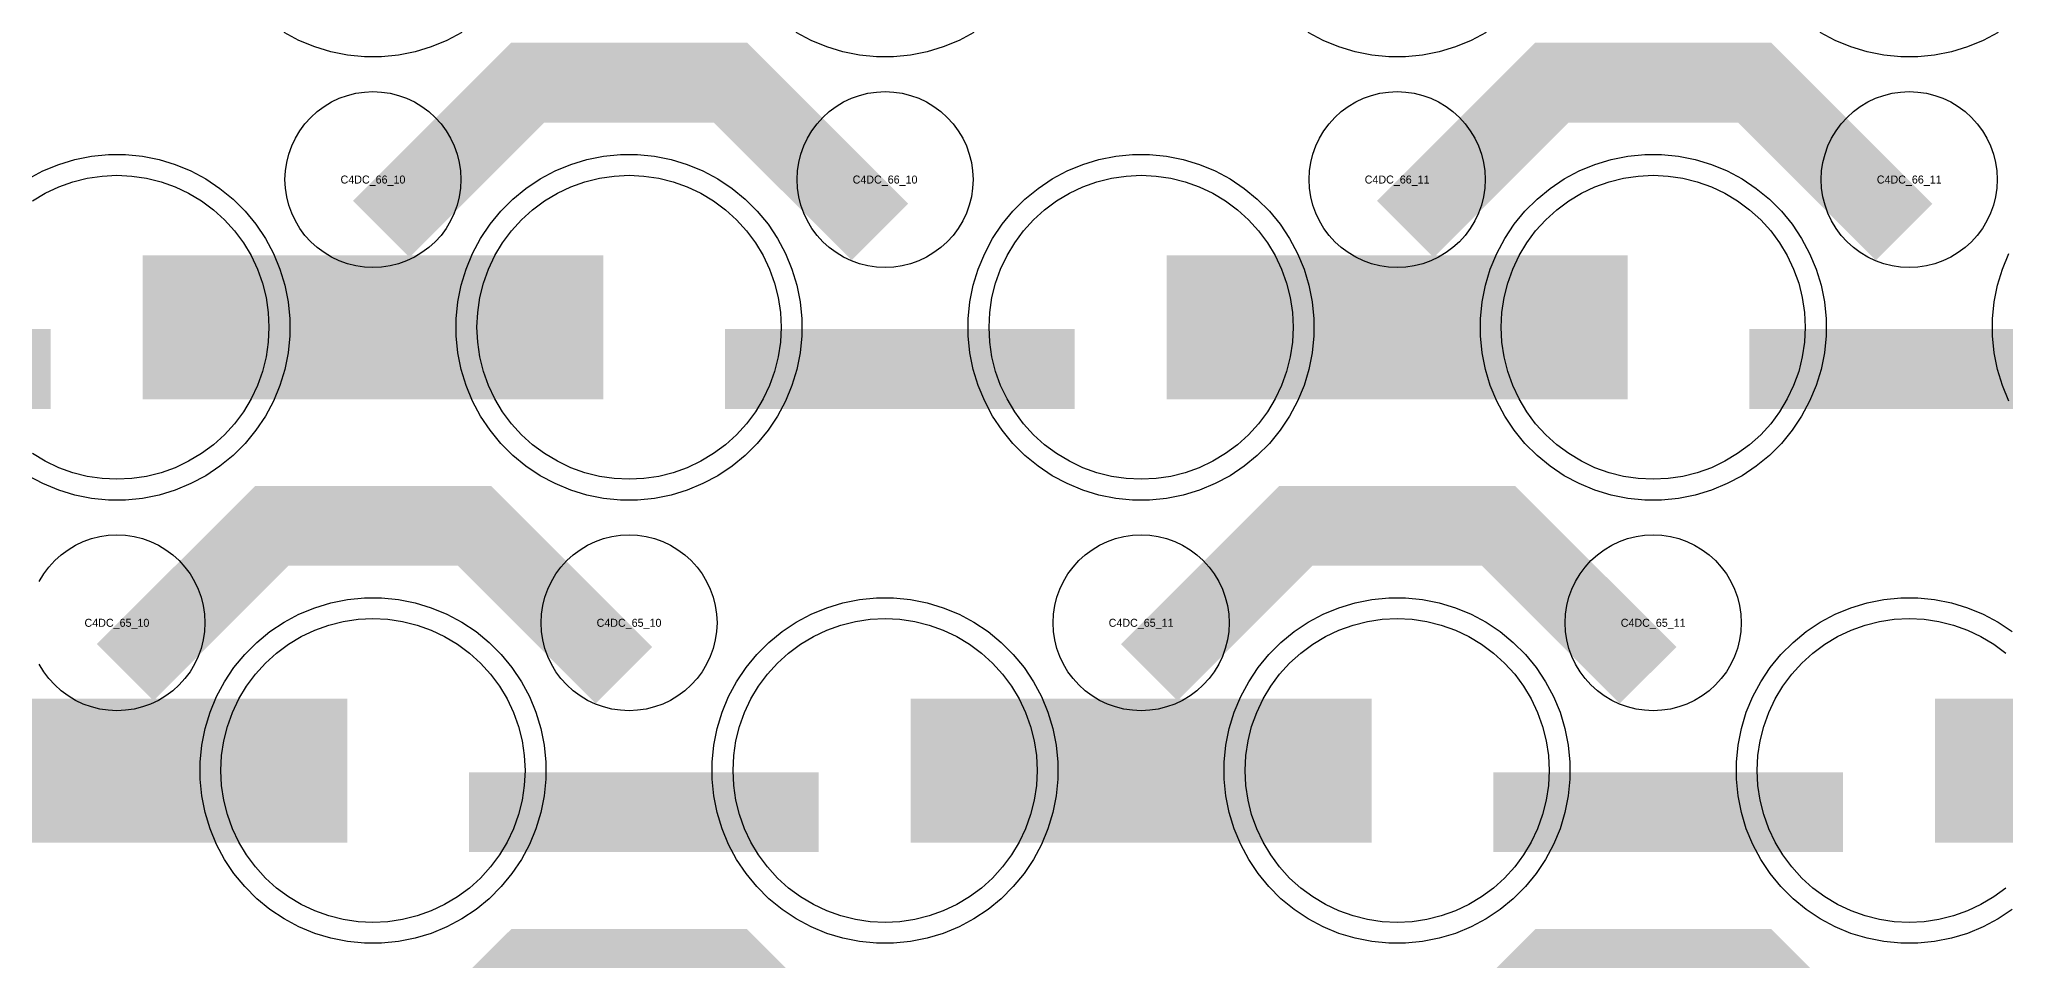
# Model space of a CAD drawing. Extents: x -11880 to 11880, y -14992 to 14992.
# Drawn here: x -8824 to -8210, y -5892 to -5604 of the extents above; entities that cross this region are included whole.
import ezdxf
from ezdxf.enums import TextEntityAlignment as Align

# ---------------------------------------------------------------- set-up
doc = ezdxf.new("R2010")
doc.units = 0
doc.header["$MEASUREMENT"] = 0
for name, color, linetype in [('GDS_775_DT_237', 138, 'CONTINUOUS'), ('RDL1_FS', 34, 'CONTINUOUS'), ('RDL_BS', 160, 'CONTINUOUS')]:
    doc.layers.add(name, color=color, linetype=linetype)

msp = doc.modelspace()

# ---------------------------------------------------------------- linework, layer by layer
at = {"layer": 'RDL1_FS'}
for points in [[(-8826.395, -5654.833), (-8822.395, -5652.435), (-8818.181, -5650.443), (-8813.791, -5648.871), (-8809.268, -5647.739), (-8804.657, -5647.055), (-8800, -5646.826), (-8795.343, -5647.055), (-8790.732, -5647.739), (-8786.209, -5648.871), (-8781.819, -5650.443), (-8777.605, -5652.435), (-8773.605, -5654.833), (-8769.86, -5657.611), (-8766.406, -5660.741), (-8763.276, -5664.195), (-8760.498, -5667.94), (-8758.1, -5671.94), (-8756.108, -5676.154), (-8754.536, -5680.544), (-8753.404, -5685.067), (-8752.72, -5689.678), (-8752.491, -5694.335), (-8752.72, -5698.992), (-8753.404, -5703.603), (-8754.536, -5708.126), (-8756.108, -5712.516), (-8758.1, -5716.73), (-8760.498, -5720.73), (-8763.276, -5724.475), (-8766.406, -5727.929), (-8769.86, -5731.059), (-8773.605, -5733.837), (-8777.605, -5736.235), (-8781.819, -5738.227), (-8786.209, -5739.799), (-8790.732, -5740.931), (-8795.343, -5741.615), (-8800, -5741.844), (-8804.657, -5741.615), (-8809.268, -5740.931), (-8813.791, -5739.799), (-8818.181, -5738.227), (-8822.395, -5736.235), (-8826.395, -5733.837)], [(-8209.86, -5869.624), (-8213.605, -5872.402), (-8217.605, -5874.8), (-8221.819, -5876.792), (-8226.209, -5878.364), (-8230.732, -5879.496), (-8235.343, -5880.18), (-8240, -5880.409), (-8244.657, -5880.18), (-8249.268, -5879.496), (-8253.791, -5878.364), (-8258.181, -5876.792), (-8262.395, -5874.8), (-8266.395, -5872.402), (-8270.14, -5869.624), (-8273.594, -5866.494), (-8276.724, -5863.04), (-8279.502, -5859.295), (-8281.9, -5855.295), (-8283.892, -5851.081), (-8285.464, -5846.691), (-8286.596, -5842.168), (-8287.28, -5837.557), (-8287.509, -5832.9), (-8287.28, -5828.243), (-8286.596, -5823.632), (-8285.464, -5819.109), (-8283.892, -5814.719), (-8281.9, -5810.505), (-8279.502, -5806.505), (-8276.724, -5802.76), (-8273.594, -5799.306), (-8270.14, -5796.176), (-8266.395, -5793.398), (-8262.395, -5791), (-8258.181, -5789.008), (-8253.791, -5787.436), (-8249.268, -5786.304), (-8244.657, -5785.62), (-8240, -5785.391), (-8235.343, -5785.62), (-8230.732, -5786.304), (-8226.209, -5787.436), (-8221.819, -5789.008), (-8217.605, -5791), (-8213.605, -5793.398), (-8209.86, -5796.176)]]:
    msp.add_lwpolyline(points, dxfattribs=at)
for points in [[(-8640, -5741.844), (-8644.657, -5741.615), (-8649.268, -5740.931), (-8653.791, -5739.799), (-8658.181, -5738.227), (-8662.395, -5736.235), (-8666.395, -5733.837), (-8670.14, -5731.059), (-8673.594, -5727.929), (-8676.724, -5724.475), (-8679.502, -5720.73), (-8681.9, -5716.73), (-8683.892, -5712.516), (-8685.464, -5708.126), (-8686.596, -5703.603), (-8687.28, -5698.992), (-8687.509, -5694.335), (-8687.28, -5689.678), (-8686.596, -5685.067), (-8685.464, -5680.544), (-8683.892, -5676.154), (-8681.9, -5671.94), (-8679.502, -5667.94), (-8676.724, -5664.195), (-8673.594, -5660.741), (-8670.14, -5657.611), (-8666.395, -5654.833), (-8662.395, -5652.435), (-8658.181, -5650.443), (-8653.791, -5648.871), (-8649.268, -5647.739), (-8644.657, -5647.055), (-8640, -5646.826), (-8635.343, -5647.055), (-8630.732, -5647.739), (-8626.209, -5648.871), (-8621.819, -5650.443), (-8617.605, -5652.435), (-8613.605, -5654.833), (-8609.86, -5657.611), (-8606.406, -5660.741), (-8603.276, -5664.195), (-8600.498, -5667.94), (-8598.1, -5671.94), (-8596.108, -5676.154), (-8594.536, -5680.544), (-8593.404, -5685.067), (-8592.72, -5689.678), (-8592.491, -5694.335), (-8592.72, -5698.992), (-8593.404, -5703.603), (-8594.536, -5708.126), (-8596.108, -5712.516), (-8598.1, -5716.73), (-8600.498, -5720.73), (-8603.276, -5724.475), (-8606.406, -5727.929), (-8609.86, -5731.059), (-8613.605, -5733.837), (-8617.605, -5736.235), (-8621.819, -5738.227), (-8626.209, -5739.799), (-8630.732, -5740.931), (-8635.343, -5741.615)], [(-8480, -5741.844), (-8484.657, -5741.615), (-8489.268, -5740.931), (-8493.791, -5739.799), (-8498.181, -5738.227), (-8502.395, -5736.235), (-8506.395, -5733.837), (-8510.14, -5731.059), (-8513.594, -5727.929), (-8516.724, -5724.475), (-8519.502, -5720.73), (-8521.9, -5716.73), (-8523.892, -5712.516), (-8525.464, -5708.126), (-8526.596, -5703.603), (-8527.28, -5698.992), (-8527.509, -5694.335), (-8527.28, -5689.678), (-8526.596, -5685.067), (-8525.464, -5680.544), (-8523.892, -5676.154), (-8521.9, -5671.94), (-8519.502, -5667.94), (-8516.724, -5664.195), (-8513.594, -5660.741), (-8510.14, -5657.611), (-8506.395, -5654.833), (-8502.395, -5652.435), (-8498.181, -5650.443), (-8493.791, -5648.871), (-8489.268, -5647.739), (-8484.657, -5647.055), (-8480, -5646.826), (-8475.343, -5647.055), (-8470.732, -5647.739), (-8466.209, -5648.871), (-8461.819, -5650.443), (-8457.605, -5652.435), (-8453.605, -5654.833), (-8449.86, -5657.611), (-8446.406, -5660.741), (-8443.276, -5664.195), (-8440.498, -5667.94), (-8438.1, -5671.94), (-8436.108, -5676.154), (-8434.536, -5680.544), (-8433.404, -5685.067), (-8432.72, -5689.678), (-8432.491, -5694.335), (-8432.72, -5698.992), (-8433.404, -5703.603), (-8434.536, -5708.126), (-8436.108, -5712.516), (-8438.1, -5716.73), (-8440.498, -5720.73), (-8443.276, -5724.475), (-8446.406, -5727.929), (-8449.86, -5731.059), (-8453.605, -5733.837), (-8457.605, -5736.235), (-8461.819, -5738.227), (-8466.209, -5739.799), (-8470.732, -5740.931), (-8475.343, -5741.615)], [(-8320, -5741.844), (-8324.657, -5741.615), (-8329.268, -5740.931), (-8333.791, -5739.799), (-8338.181, -5738.227), (-8342.395, -5736.235), (-8346.395, -5733.837), (-8350.14, -5731.059), (-8353.594, -5727.929), (-8356.724, -5724.475), (-8359.502, -5720.73), (-8361.9, -5716.73), (-8363.892, -5712.516), (-8365.464, -5708.126), (-8366.596, -5703.603), (-8367.28, -5698.992), (-8367.509, -5694.335), (-8367.28, -5689.678), (-8366.596, -5685.067), (-8365.464, -5680.544), (-8363.892, -5676.154), (-8361.9, -5671.94), (-8359.502, -5667.94), (-8356.724, -5664.195), (-8353.594, -5660.741), (-8350.14, -5657.611), (-8346.395, -5654.833), (-8342.395, -5652.435), (-8338.181, -5650.443), (-8333.791, -5648.871), (-8329.268, -5647.739), (-8324.657, -5647.055), (-8320, -5646.826), (-8315.343, -5647.055), (-8310.732, -5647.739), (-8306.209, -5648.871), (-8301.819, -5650.443), (-8297.605, -5652.435), (-8293.605, -5654.833), (-8289.86, -5657.611), (-8286.406, -5660.741), (-8283.276, -5664.195), (-8280.498, -5667.94), (-8278.1, -5671.94), (-8276.108, -5676.154), (-8274.536, -5680.544), (-8273.404, -5685.067), (-8272.72, -5689.678), (-8272.491, -5694.335), (-8272.72, -5698.992), (-8273.404, -5703.603), (-8274.536, -5708.126), (-8276.108, -5712.516), (-8278.1, -5716.73), (-8280.498, -5720.73), (-8283.276, -5724.475), (-8286.406, -5727.929), (-8289.86, -5731.059), (-8293.605, -5733.837), (-8297.605, -5736.235), (-8301.819, -5738.227), (-8306.209, -5739.799), (-8310.732, -5740.931), (-8315.343, -5741.615)], [(-8720, -5880.409), (-8724.657, -5880.18), (-8729.268, -5879.496), (-8733.791, -5878.364), (-8738.181, -5876.792), (-8742.395, -5874.8), (-8746.395, -5872.402), (-8750.14, -5869.624), (-8753.594, -5866.494), (-8756.724, -5863.04), (-8759.502, -5859.295), (-8761.9, -5855.295), (-8763.892, -5851.081), (-8765.464, -5846.691), (-8766.596, -5842.168), (-8767.28, -5837.557), (-8767.509, -5832.9), (-8767.28, -5828.243), (-8766.596, -5823.632), (-8765.464, -5819.109), (-8763.892, -5814.719), (-8761.9, -5810.505), (-8759.502, -5806.505), (-8756.724, -5802.76), (-8753.594, -5799.306), (-8750.14, -5796.176), (-8746.395, -5793.398), (-8742.395, -5791), (-8738.181, -5789.008), (-8733.791, -5787.436), (-8729.268, -5786.304), (-8724.657, -5785.62), (-8720, -5785.391), (-8715.343, -5785.62), (-8710.732, -5786.304), (-8706.209, -5787.436), (-8701.819, -5789.008), (-8697.605, -5791), (-8693.605, -5793.398), (-8689.86, -5796.176), (-8686.406, -5799.306), (-8683.276, -5802.76), (-8680.498, -5806.505), (-8678.1, -5810.505), (-8676.108, -5814.719), (-8674.536, -5819.109), (-8673.404, -5823.632), (-8672.72, -5828.243), (-8672.491, -5832.9), (-8672.72, -5837.557), (-8673.404, -5842.168), (-8674.536, -5846.691), (-8676.108, -5851.081), (-8678.1, -5855.295), (-8680.498, -5859.295), (-8683.276, -5863.04), (-8686.406, -5866.494), (-8689.86, -5869.624), (-8693.605, -5872.402), (-8697.605, -5874.8), (-8701.819, -5876.792), (-8706.209, -5878.364), (-8710.732, -5879.496), (-8715.343, -5880.18)], [(-8560, -5880.409), (-8564.657, -5880.18), (-8569.268, -5879.496), (-8573.791, -5878.364), (-8578.181, -5876.792), (-8582.395, -5874.8), (-8586.395, -5872.402), (-8590.14, -5869.624), (-8593.594, -5866.494), (-8596.724, -5863.04), (-8599.502, -5859.295), (-8601.9, -5855.295), (-8603.892, -5851.081), (-8605.464, -5846.691), (-8606.596, -5842.168), (-8607.28, -5837.557), (-8607.509, -5832.9), (-8607.28, -5828.243), (-8606.596, -5823.632), (-8605.464, -5819.109), (-8603.892, -5814.719), (-8601.9, -5810.505), (-8599.502, -5806.505), (-8596.724, -5802.76), (-8593.594, -5799.306), (-8590.14, -5796.176), (-8586.395, -5793.398), (-8582.395, -5791), (-8578.181, -5789.008), (-8573.791, -5787.436), (-8569.268, -5786.304), (-8564.657, -5785.62), (-8560, -5785.391), (-8555.343, -5785.62), (-8550.732, -5786.304), (-8546.209, -5787.436), (-8541.819, -5789.008), (-8537.605, -5791), (-8533.605, -5793.398), (-8529.86, -5796.176), (-8526.406, -5799.306), (-8523.276, -5802.76), (-8520.498, -5806.505), (-8518.1, -5810.505), (-8516.108, -5814.719), (-8514.536, -5819.109), (-8513.404, -5823.632), (-8512.72, -5828.243), (-8512.491, -5832.9), (-8512.72, -5837.557), (-8513.404, -5842.168), (-8514.536, -5846.691), (-8516.108, -5851.081), (-8518.1, -5855.295), (-8520.498, -5859.295), (-8523.276, -5863.04), (-8526.406, -5866.494), (-8529.86, -5869.624), (-8533.605, -5872.402), (-8537.605, -5874.8), (-8541.819, -5876.792), (-8546.209, -5878.364), (-8550.732, -5879.496), (-8555.343, -5880.18)], [(-8400, -5880.409), (-8404.657, -5880.18), (-8409.268, -5879.496), (-8413.791, -5878.364), (-8418.181, -5876.792), (-8422.395, -5874.8), (-8426.395, -5872.402), (-8430.14, -5869.624), (-8433.594, -5866.494), (-8436.724, -5863.04), (-8439.502, -5859.295), (-8441.9, -5855.295), (-8443.892, -5851.081), (-8445.464, -5846.691), (-8446.596, -5842.168), (-8447.28, -5837.557), (-8447.509, -5832.9), (-8447.28, -5828.243), (-8446.596, -5823.632), (-8445.464, -5819.109), (-8443.892, -5814.719), (-8441.9, -5810.505), (-8439.502, -5806.505), (-8436.724, -5802.76), (-8433.594, -5799.306), (-8430.14, -5796.176), (-8426.395, -5793.398), (-8422.395, -5791), (-8418.181, -5789.008), (-8413.791, -5787.436), (-8409.268, -5786.304), (-8404.657, -5785.62), (-8400, -5785.391), (-8395.343, -5785.62), (-8390.732, -5786.304), (-8386.209, -5787.436), (-8381.819, -5789.008), (-8377.605, -5791), (-8373.605, -5793.398), (-8369.86, -5796.176), (-8366.406, -5799.306), (-8363.276, -5802.76), (-8360.498, -5806.505), (-8358.1, -5810.505), (-8356.108, -5814.719), (-8354.536, -5819.109), (-8353.404, -5823.632), (-8352.72, -5828.243), (-8352.491, -5832.9), (-8352.72, -5837.557), (-8353.404, -5842.168), (-8354.536, -5846.691), (-8356.108, -5851.081), (-8358.1, -5855.295), (-8360.498, -5859.295), (-8363.276, -5863.04), (-8366.406, -5866.494), (-8369.86, -5869.624), (-8373.605, -5872.402), (-8377.605, -5874.8), (-8381.819, -5876.792), (-8386.209, -5878.364), (-8390.732, -5879.496), (-8395.343, -5880.18)]]:
    msp.add_lwpolyline(points, close=True, dxfattribs=at)
for points in [[(-8791.998, -5694.335, 45, 45, 0), (-8719.998, -5694.335, 45, 45, 0)], [(-8719.998, -5694.335, 45, 45, 0), (-8647.998, -5694.335, 45, 45, 0)], [(-8471.998, -5694.335, 45, 45, 0), (-8399.998, -5694.335, 45, 45, 0)], [(-8399.998, -5694.335, 45, 45, 0), (-8327.998, -5694.335, 45, 45, 0)], [(-8871.998, -5832.9, 45, 45, 0), (-8799.998, -5832.9, 45, 45, 0)], [(-8799.998, -5832.9, 45, 45, 0), (-8727.998, -5832.9, 45, 45, 0)], [(-8551.998, -5832.9, 45, 45, 0), (-8479.998, -5832.9, 45, 45, 0)], [(-8479.998, -5832.9, 45, 45, 0), (-8407.998, -5832.9, 45, 45, 0)], [(-8231.998, -5832.9, 45, 45, 0), (-8159.998, -5832.9, 45, 45, 0)]]:
    msp.add_lwpolyline(points, format="xyseb", dxfattribs=at)
at = {"layer": 'RDL_BS', "color": 240, "true_color": 0xed1f24}
for points in [[(-8692.223, -5602.153), (-8696.885, -5604.645), (-8701.795, -5606.676), (-8706.835, -5608.207), (-8712.062, -5609.253), (-8717.356, -5609.77), (-8722.644, -5609.77), (-8727.938, -5609.253), (-8733.165, -5608.207), (-8738.205, -5606.676), (-8743.115, -5604.645), (-8747.777, -5602.153)], [(-8532.223, -5602.153), (-8536.885, -5604.645), (-8541.795, -5606.676), (-8546.835, -5608.207), (-8552.062, -5609.253), (-8557.356, -5609.77), (-8562.644, -5609.77), (-8567.938, -5609.253), (-8573.165, -5608.207), (-8578.205, -5606.676), (-8583.115, -5604.645), (-8587.777, -5602.153)], [(-8372.223, -5602.153), (-8376.885, -5604.645), (-8381.795, -5606.676), (-8386.835, -5608.207), (-8392.062, -5609.253), (-8397.356, -5609.77), (-8402.644, -5609.77), (-8407.938, -5609.253), (-8413.165, -5608.207), (-8418.205, -5606.676), (-8423.115, -5604.645), (-8427.777, -5602.153)], [(-8212.223, -5602.153), (-8216.885, -5604.645), (-8221.795, -5606.676), (-8226.835, -5608.207), (-8232.062, -5609.253), (-8237.356, -5609.77), (-8242.644, -5609.77), (-8247.938, -5609.253), (-8253.165, -5608.207), (-8258.205, -5606.676), (-8263.115, -5604.645), (-8267.777, -5602.153)]]:
    msp.add_lwpolyline(points, dxfattribs=at)
at = {"layer": 'RDL_BS'}
for points in [[(-8717.438, -5663.649, 25, 25, 0), (-8671.623, -5617.834, 25, 25, 0), (-8638.07, -5617.834, 25, 25, 0)], [(-8561.599, -5664.548, 25, 25, 0), (-8608.313, -5617.834, 25, 25, 0), (-8638.071, -5617.834, 25, 25, 0)], [(-8397.438, -5663.649, 25, 25, 0), (-8351.623, -5617.834, 25, 25, 0), (-8318.07, -5617.834, 25, 25, 0)], [(-8241.599, -5664.548, 25, 25, 0), (-8288.313, -5617.834, 25, 25, 0), (-8318.071, -5617.834, 25, 25, 0)], [(-8929.984, -5707.348, 25, 25, 0), (-8820.719, -5707.348, 25, 25, 0)], [(-8609.984, -5707.348, 25, 25, 0), (-8500.719, -5707.348, 25, 25, 0)], [(-8289.984, -5707.348, 25, 25, 0), (-8180.719, -5707.348, 25, 25, 0)], [(-8797.438, -5802.214, 25, 25, 0), (-8751.623, -5756.399, 25, 25, 0), (-8718.07, -5756.399, 25, 25, 0)], [(-8641.599, -5803.113, 25, 25, 0), (-8688.313, -5756.399, 25, 25, 0), (-8718.071, -5756.399, 25, 25, 0)], [(-8477.438, -5802.214, 25, 25, 0), (-8431.623, -5756.399, 25, 25, 0), (-8398.07, -5756.399, 25, 25, 0)], [(-8321.599, -5803.113, 25, 25, 0), (-8368.313, -5756.399, 25, 25, 0), (-8398.071, -5756.399, 25, 25, 0)], [(-8689.984, -5845.913, 25, 25, 0), (-8580.719, -5845.913, 25, 25, 0)], [(-8369.984, -5845.913, 25, 25, 0), (-8260.719, -5845.913, 25, 25, 0)], [(-8717.438, -5940.779, 25, 25, 0), (-8671.623, -5894.964, 25, 25, 0), (-8638.07, -5894.964, 25, 25, 0)], [(-8561.599, -5941.678, 25, 25, 0), (-8608.313, -5894.964, 25, 25, 0), (-8638.071, -5894.964, 25, 25, 0)], [(-8397.438, -5940.779, 25, 25, 0), (-8351.623, -5894.964, 25, 25, 0), (-8318.07, -5894.964, 25, 25, 0)], [(-8241.599, -5941.678, 25, 25, 0), (-8288.313, -5894.964, 25, 25, 0), (-8318.071, -5894.964, 25, 25, 0)]]:
    msp.add_lwpolyline(points, format="xyseb", dxfattribs=at)
for points in [[(-8720, -5675.641), (-8722.693, -5675.509), (-8725.365, -5675.113), (-8727.984, -5674.456), (-8730.519, -5673.549), (-8732.956, -5672.397), (-8735.28, -5671.004), (-8737.443, -5669.401), (-8739.442, -5667.589), (-8741.254, -5665.59), (-8742.857, -5663.427), (-8744.25, -5661.103), (-8745.402, -5658.666), (-8746.309, -5656.131), (-8746.966, -5653.512), (-8747.362, -5650.84), (-8747.494, -5648.147), (-8747.362, -5645.454), (-8746.966, -5642.782), (-8746.309, -5640.163), (-8745.402, -5637.628), (-8744.25, -5635.191), (-8742.857, -5632.867), (-8741.254, -5630.704), (-8739.442, -5628.705), (-8737.443, -5626.893), (-8735.28, -5625.29), (-8732.956, -5623.897), (-8730.519, -5622.745), (-8727.984, -5621.838), (-8725.365, -5621.181), (-8722.693, -5620.785), (-8720, -5620.653), (-8717.307, -5620.785), (-8714.635, -5621.181), (-8712.016, -5621.838), (-8709.481, -5622.745), (-8707.044, -5623.897), (-8704.72, -5625.29), (-8702.557, -5626.893), (-8700.558, -5628.705), (-8698.746, -5630.704), (-8697.143, -5632.867), (-8695.75, -5635.191), (-8694.598, -5637.628), (-8693.691, -5640.163), (-8693.034, -5642.782), (-8692.638, -5645.454), (-8692.506, -5648.147), (-8692.638, -5650.84), (-8693.034, -5653.512), (-8693.691, -5656.131), (-8694.598, -5658.666), (-8695.75, -5661.103), (-8697.143, -5663.427), (-8698.746, -5665.59), (-8700.558, -5667.589), (-8702.557, -5669.401), (-8704.72, -5671.004), (-8707.044, -5672.397), (-8709.481, -5673.549), (-8712.016, -5674.456), (-8714.635, -5675.113), (-8717.307, -5675.509)], [(-8560, -5675.641), (-8562.693, -5675.509), (-8565.365, -5675.113), (-8567.984, -5674.456), (-8570.519, -5673.549), (-8572.956, -5672.397), (-8575.28, -5671.004), (-8577.443, -5669.401), (-8579.442, -5667.589), (-8581.254, -5665.59), (-8582.857, -5663.427), (-8584.25, -5661.103), (-8585.402, -5658.666), (-8586.309, -5656.131), (-8586.966, -5653.512), (-8587.362, -5650.84), (-8587.494, -5648.147), (-8587.362, -5645.454), (-8586.966, -5642.782), (-8586.309, -5640.163), (-8585.402, -5637.628), (-8584.25, -5635.191), (-8582.857, -5632.867), (-8581.254, -5630.704), (-8579.442, -5628.705), (-8577.443, -5626.893), (-8575.28, -5625.29), (-8572.956, -5623.897), (-8570.519, -5622.745), (-8567.984, -5621.838), (-8565.365, -5621.181), (-8562.693, -5620.785), (-8560, -5620.653), (-8557.307, -5620.785), (-8554.635, -5621.181), (-8552.016, -5621.838), (-8549.481, -5622.745), (-8547.044, -5623.897), (-8544.72, -5625.29), (-8542.557, -5626.893), (-8540.558, -5628.705), (-8538.746, -5630.704), (-8537.143, -5632.867), (-8535.75, -5635.191), (-8534.598, -5637.628), (-8533.691, -5640.163), (-8533.034, -5642.782), (-8532.638, -5645.454), (-8532.506, -5648.147), (-8532.638, -5650.84), (-8533.034, -5653.512), (-8533.691, -5656.131), (-8534.598, -5658.666), (-8535.75, -5661.103), (-8537.143, -5663.427), (-8538.746, -5665.59), (-8540.558, -5667.589), (-8542.557, -5669.401), (-8544.72, -5671.004), (-8547.044, -5672.397), (-8549.481, -5673.549), (-8552.016, -5674.456), (-8554.635, -5675.113), (-8557.307, -5675.509)], [(-8400, -5675.641), (-8402.693, -5675.509), (-8405.365, -5675.113), (-8407.984, -5674.456), (-8410.519, -5673.549), (-8412.956, -5672.397), (-8415.28, -5671.004), (-8417.443, -5669.401), (-8419.442, -5667.589), (-8421.254, -5665.59), (-8422.857, -5663.427), (-8424.25, -5661.103), (-8425.402, -5658.666), (-8426.309, -5656.131), (-8426.966, -5653.512), (-8427.362, -5650.84), (-8427.494, -5648.147), (-8427.362, -5645.454), (-8426.966, -5642.782), (-8426.309, -5640.163), (-8425.402, -5637.628), (-8424.25, -5635.191), (-8422.857, -5632.867), (-8421.254, -5630.704), (-8419.442, -5628.705), (-8417.443, -5626.893), (-8415.28, -5625.29), (-8412.956, -5623.897), (-8410.519, -5622.745), (-8407.984, -5621.838), (-8405.365, -5621.181), (-8402.693, -5620.785), (-8400, -5620.653), (-8397.307, -5620.785), (-8394.635, -5621.181), (-8392.016, -5621.838), (-8389.481, -5622.745), (-8387.044, -5623.897), (-8384.72, -5625.29), (-8382.557, -5626.893), (-8380.558, -5628.705), (-8378.746, -5630.704), (-8377.143, -5632.867), (-8375.75, -5635.191), (-8374.598, -5637.628), (-8373.691, -5640.163), (-8373.034, -5642.782), (-8372.638, -5645.454), (-8372.506, -5648.147), (-8372.638, -5650.84), (-8373.034, -5653.512), (-8373.691, -5656.131), (-8374.598, -5658.666), (-8375.75, -5661.103), (-8377.143, -5663.427), (-8378.746, -5665.59), (-8380.558, -5667.589), (-8382.557, -5669.401), (-8384.72, -5671.004), (-8387.044, -5672.397), (-8389.481, -5673.549), (-8392.016, -5674.456), (-8394.635, -5675.113), (-8397.307, -5675.509)], [(-8240, -5675.641), (-8242.693, -5675.509), (-8245.365, -5675.113), (-8247.984, -5674.456), (-8250.519, -5673.549), (-8252.956, -5672.397), (-8255.28, -5671.004), (-8257.443, -5669.401), (-8259.442, -5667.589), (-8261.254, -5665.59), (-8262.857, -5663.427), (-8264.25, -5661.103), (-8265.402, -5658.666), (-8266.309, -5656.131), (-8266.966, -5653.512), (-8267.362, -5650.84), (-8267.494, -5648.147), (-8267.362, -5645.454), (-8266.966, -5642.782), (-8266.309, -5640.163), (-8265.402, -5637.628), (-8264.25, -5635.191), (-8262.857, -5632.867), (-8261.254, -5630.704), (-8259.442, -5628.705), (-8257.443, -5626.893), (-8255.28, -5625.29), (-8252.956, -5623.897), (-8250.519, -5622.745), (-8247.984, -5621.838), (-8245.365, -5621.181), (-8242.693, -5620.785), (-8240, -5620.653), (-8237.307, -5620.785), (-8234.635, -5621.181), (-8232.016, -5621.838), (-8229.481, -5622.745), (-8227.044, -5623.897), (-8224.72, -5625.29), (-8222.557, -5626.893), (-8220.558, -5628.705), (-8218.746, -5630.704), (-8217.143, -5632.867), (-8215.75, -5635.191), (-8214.598, -5637.628), (-8213.691, -5640.163), (-8213.034, -5642.782), (-8212.638, -5645.454), (-8212.506, -5648.147), (-8212.638, -5650.84), (-8213.034, -5653.512), (-8213.691, -5656.131), (-8214.598, -5658.666), (-8215.75, -5661.103), (-8217.143, -5663.427), (-8218.746, -5665.59), (-8220.558, -5667.589), (-8222.557, -5669.401), (-8224.72, -5671.004), (-8227.044, -5672.397), (-8229.481, -5673.549), (-8232.016, -5674.456), (-8234.635, -5675.113), (-8237.307, -5675.509)], [(-8642.644, -5748.335), (-8647.938, -5747.818), (-8653.165, -5746.772), (-8658.205, -5745.241), (-8663.115, -5743.21), (-8667.777, -5740.718), (-8672.191, -5737.771), (-8676.292, -5734.409), (-8680.074, -5730.627), (-8683.436, -5726.526), (-8686.383, -5722.112), (-8688.875, -5717.45), (-8690.906, -5712.54), (-8692.437, -5707.5), (-8693.483, -5702.273), (-8694, -5696.979), (-8694, -5691.691), (-8693.483, -5686.397), (-8692.437, -5681.17), (-8690.906, -5676.13), (-8688.875, -5671.22), (-8686.383, -5666.558), (-8683.436, -5662.144), (-8680.074, -5658.043), (-8676.292, -5654.261), (-8672.191, -5650.899), (-8667.777, -5647.952), (-8663.115, -5645.46), (-8658.205, -5643.429), (-8653.165, -5641.898), (-8647.938, -5640.852), (-8642.644, -5640.335), (-8637.356, -5640.335), (-8632.062, -5640.852), (-8626.835, -5641.898), (-8621.795, -5643.429), (-8616.885, -5645.46), (-8612.223, -5647.952), (-8607.809, -5650.899), (-8603.708, -5654.261), (-8599.926, -5658.043), (-8596.564, -5662.144), (-8593.617, -5666.558), (-8591.125, -5671.22), (-8589.094, -5676.13), (-8587.563, -5681.17), (-8586.517, -5686.397), (-8586, -5691.691), (-8586, -5696.979), (-8586.517, -5702.273), (-8587.563, -5707.5), (-8589.094, -5712.54), (-8591.125, -5717.45), (-8593.617, -5722.112), (-8596.564, -5726.526), (-8599.926, -5730.627), (-8603.708, -5734.409), (-8607.809, -5737.771), (-8612.223, -5740.718), (-8616.885, -5743.21), (-8621.795, -5745.241), (-8626.835, -5746.772), (-8632.062, -5747.818), (-8637.356, -5748.335)], [(-8482.644, -5748.335), (-8487.938, -5747.818), (-8493.165, -5746.772), (-8498.205, -5745.241), (-8503.115, -5743.21), (-8507.777, -5740.718), (-8512.191, -5737.771), (-8516.292, -5734.409), (-8520.074, -5730.627), (-8523.436, -5726.526), (-8526.383, -5722.112), (-8528.875, -5717.45), (-8530.906, -5712.54), (-8532.437, -5707.5), (-8533.483, -5702.273), (-8534, -5696.979), (-8534, -5691.691), (-8533.483, -5686.397), (-8532.437, -5681.17), (-8530.906, -5676.13), (-8528.875, -5671.22), (-8526.383, -5666.558), (-8523.436, -5662.144), (-8520.074, -5658.043), (-8516.292, -5654.261), (-8512.191, -5650.899), (-8507.777, -5647.952), (-8503.115, -5645.46), (-8498.205, -5643.429), (-8493.165, -5641.898), (-8487.938, -5640.852), (-8482.644, -5640.335), (-8477.356, -5640.335), (-8472.062, -5640.852), (-8466.835, -5641.898), (-8461.795, -5643.429), (-8456.885, -5645.46), (-8452.223, -5647.952), (-8447.809, -5650.899), (-8443.708, -5654.261), (-8439.926, -5658.043), (-8436.564, -5662.144), (-8433.617, -5666.558), (-8431.125, -5671.22), (-8429.094, -5676.13), (-8427.563, -5681.17), (-8426.517, -5686.397), (-8426, -5691.691), (-8426, -5696.979), (-8426.517, -5702.273), (-8427.563, -5707.5), (-8429.094, -5712.54), (-8431.125, -5717.45), (-8433.617, -5722.112), (-8436.564, -5726.526), (-8439.926, -5730.627), (-8443.708, -5734.409), (-8447.809, -5737.771), (-8452.223, -5740.718), (-8456.885, -5743.21), (-8461.795, -5745.241), (-8466.835, -5746.772), (-8472.062, -5747.818), (-8477.356, -5748.335)], [(-8322.644, -5748.335), (-8327.938, -5747.818), (-8333.165, -5746.772), (-8338.205, -5745.241), (-8343.115, -5743.21), (-8347.777, -5740.718), (-8352.191, -5737.771), (-8356.292, -5734.409), (-8360.074, -5730.627), (-8363.436, -5726.526), (-8366.383, -5722.112), (-8368.875, -5717.45), (-8370.906, -5712.54), (-8372.437, -5707.5), (-8373.483, -5702.273), (-8374, -5696.979), (-8374, -5691.691), (-8373.483, -5686.397), (-8372.437, -5681.17), (-8370.906, -5676.13), (-8368.875, -5671.22), (-8366.383, -5666.558), (-8363.436, -5662.144), (-8360.074, -5658.043), (-8356.292, -5654.261), (-8352.191, -5650.899), (-8347.777, -5647.952), (-8343.115, -5645.46), (-8338.205, -5643.429), (-8333.165, -5641.898), (-8327.938, -5640.852), (-8322.644, -5640.335), (-8317.356, -5640.335), (-8312.062, -5640.852), (-8306.835, -5641.898), (-8301.795, -5643.429), (-8296.885, -5645.46), (-8292.223, -5647.952), (-8287.809, -5650.899), (-8283.708, -5654.261), (-8279.926, -5658.043), (-8276.564, -5662.144), (-8273.617, -5666.558), (-8271.125, -5671.22), (-8269.094, -5676.13), (-8267.563, -5681.17), (-8266.517, -5686.397), (-8266, -5691.691), (-8266, -5696.979), (-8266.517, -5702.273), (-8267.563, -5707.5), (-8269.094, -5712.54), (-8271.125, -5717.45), (-8273.617, -5722.112), (-8276.564, -5726.526), (-8279.926, -5730.627), (-8283.708, -5734.409), (-8287.809, -5737.771), (-8292.223, -5740.718), (-8296.885, -5743.21), (-8301.795, -5745.241), (-8306.835, -5746.772), (-8312.062, -5747.818), (-8317.356, -5748.335)], [(-8640, -5814.206), (-8642.693, -5814.074), (-8645.365, -5813.678), (-8647.984, -5813.021), (-8650.519, -5812.114), (-8652.956, -5810.962), (-8655.28, -5809.569), (-8657.443, -5807.966), (-8659.442, -5806.154), (-8661.254, -5804.155), (-8662.857, -5801.992), (-8664.25, -5799.668), (-8665.402, -5797.231), (-8666.309, -5794.696), (-8666.966, -5792.077), (-8667.362, -5789.405), (-8667.494, -5786.712), (-8667.362, -5784.019), (-8666.966, -5781.347), (-8666.309, -5778.728), (-8665.402, -5776.193), (-8664.25, -5773.756), (-8662.857, -5771.432), (-8661.254, -5769.269), (-8659.442, -5767.27), (-8657.443, -5765.458), (-8655.28, -5763.855), (-8652.956, -5762.462), (-8650.519, -5761.31), (-8647.984, -5760.403), (-8645.365, -5759.746), (-8642.693, -5759.35), (-8640, -5759.218), (-8637.307, -5759.35), (-8634.635, -5759.746), (-8632.016, -5760.403), (-8629.481, -5761.31), (-8627.044, -5762.462), (-8624.72, -5763.855), (-8622.557, -5765.458), (-8620.558, -5767.27), (-8618.746, -5769.269), (-8617.143, -5771.432), (-8615.75, -5773.756), (-8614.598, -5776.193), (-8613.691, -5778.728), (-8613.034, -5781.347), (-8612.638, -5784.019), (-8612.506, -5786.712), (-8612.638, -5789.405), (-8613.034, -5792.077), (-8613.691, -5794.696), (-8614.598, -5797.231), (-8615.75, -5799.668), (-8617.143, -5801.992), (-8618.746, -5804.155), (-8620.558, -5806.154), (-8622.557, -5807.966), (-8624.72, -5809.569), (-8627.044, -5810.962), (-8629.481, -5812.114), (-8632.016, -5813.021), (-8634.635, -5813.678), (-8637.307, -5814.074)], [(-8480, -5814.206), (-8482.693, -5814.074), (-8485.365, -5813.678), (-8487.984, -5813.021), (-8490.519, -5812.114), (-8492.956, -5810.962), (-8495.28, -5809.569), (-8497.443, -5807.966), (-8499.442, -5806.154), (-8501.254, -5804.155), (-8502.857, -5801.992), (-8504.25, -5799.668), (-8505.402, -5797.231), (-8506.309, -5794.696), (-8506.966, -5792.077), (-8507.362, -5789.405), (-8507.494, -5786.712), (-8507.362, -5784.019), (-8506.966, -5781.347), (-8506.309, -5778.728), (-8505.402, -5776.193), (-8504.25, -5773.756), (-8502.857, -5771.432), (-8501.254, -5769.269), (-8499.442, -5767.27), (-8497.443, -5765.458), (-8495.28, -5763.855), (-8492.956, -5762.462), (-8490.519, -5761.31), (-8487.984, -5760.403), (-8485.365, -5759.746), (-8482.693, -5759.35), (-8480, -5759.218), (-8477.307, -5759.35), (-8474.635, -5759.746), (-8472.016, -5760.403), (-8469.481, -5761.31), (-8467.044, -5762.462), (-8464.72, -5763.855), (-8462.557, -5765.458), (-8460.558, -5767.27), (-8458.746, -5769.269), (-8457.143, -5771.432), (-8455.75, -5773.756), (-8454.598, -5776.193), (-8453.691, -5778.728), (-8453.034, -5781.347), (-8452.638, -5784.019), (-8452.506, -5786.712), (-8452.638, -5789.405), (-8453.034, -5792.077), (-8453.691, -5794.696), (-8454.598, -5797.231), (-8455.75, -5799.668), (-8457.143, -5801.992), (-8458.746, -5804.155), (-8460.558, -5806.154), (-8462.557, -5807.966), (-8464.72, -5809.569), (-8467.044, -5810.962), (-8469.481, -5812.114), (-8472.016, -5813.021), (-8474.635, -5813.678), (-8477.307, -5814.074)], [(-8320, -5814.206), (-8322.693, -5814.074), (-8325.365, -5813.678), (-8327.984, -5813.021), (-8330.519, -5812.114), (-8332.956, -5810.962), (-8335.28, -5809.569), (-8337.443, -5807.966), (-8339.442, -5806.154), (-8341.254, -5804.155), (-8342.857, -5801.992), (-8344.25, -5799.668), (-8345.402, -5797.231), (-8346.309, -5794.696), (-8346.966, -5792.077), (-8347.362, -5789.405), (-8347.494, -5786.712), (-8347.362, -5784.019), (-8346.966, -5781.347), (-8346.309, -5778.728), (-8345.402, -5776.193), (-8344.25, -5773.756), (-8342.857, -5771.432), (-8341.254, -5769.269), (-8339.442, -5767.27), (-8337.443, -5765.458), (-8335.28, -5763.855), (-8332.956, -5762.462), (-8330.519, -5761.31), (-8327.984, -5760.403), (-8325.365, -5759.746), (-8322.693, -5759.35), (-8320, -5759.218), (-8317.307, -5759.35), (-8314.635, -5759.746), (-8312.016, -5760.403), (-8309.481, -5761.31), (-8307.044, -5762.462), (-8304.72, -5763.855), (-8302.557, -5765.458), (-8300.558, -5767.27), (-8298.746, -5769.269), (-8297.143, -5771.432), (-8295.75, -5773.756), (-8294.598, -5776.193), (-8293.691, -5778.728), (-8293.034, -5781.347), (-8292.638, -5784.019), (-8292.506, -5786.712), (-8292.638, -5789.405), (-8293.034, -5792.077), (-8293.691, -5794.696), (-8294.598, -5797.231), (-8295.75, -5799.668), (-8297.143, -5801.992), (-8298.746, -5804.155), (-8300.558, -5806.154), (-8302.557, -5807.966), (-8304.72, -5809.569), (-8307.044, -5810.962), (-8309.481, -5812.114), (-8312.016, -5813.021), (-8314.635, -5813.678), (-8317.307, -5814.074)], [(-8722.644, -5886.9), (-8727.938, -5886.383), (-8733.165, -5885.337), (-8738.205, -5883.806), (-8743.115, -5881.775), (-8747.777, -5879.283), (-8752.191, -5876.336), (-8756.292, -5872.974), (-8760.074, -5869.192), (-8763.436, -5865.091), (-8766.383, -5860.677), (-8768.875, -5856.015), (-8770.906, -5851.105), (-8772.437, -5846.065), (-8773.483, -5840.838), (-8774, -5835.544), (-8774, -5830.256), (-8773.483, -5824.962), (-8772.437, -5819.735), (-8770.906, -5814.695), (-8768.875, -5809.785), (-8766.383, -5805.123), (-8763.436, -5800.709), (-8760.074, -5796.608), (-8756.292, -5792.826), (-8752.191, -5789.464), (-8747.777, -5786.517), (-8743.115, -5784.025), (-8738.205, -5781.994), (-8733.165, -5780.463), (-8727.938, -5779.417), (-8722.644, -5778.9), (-8717.356, -5778.9), (-8712.062, -5779.417), (-8706.835, -5780.463), (-8701.795, -5781.994), (-8696.885, -5784.025), (-8692.223, -5786.517), (-8687.809, -5789.464), (-8683.708, -5792.826), (-8679.926, -5796.608), (-8676.564, -5800.709), (-8673.617, -5805.123), (-8671.125, -5809.785), (-8669.094, -5814.695), (-8667.563, -5819.735), (-8666.517, -5824.962), (-8666, -5830.256), (-8666, -5835.544), (-8666.517, -5840.838), (-8667.563, -5846.065), (-8669.094, -5851.105), (-8671.125, -5856.015), (-8673.617, -5860.677), (-8676.564, -5865.091), (-8679.926, -5869.192), (-8683.708, -5872.974), (-8687.809, -5876.336), (-8692.223, -5879.283), (-8696.885, -5881.775), (-8701.795, -5883.806), (-8706.835, -5885.337), (-8712.062, -5886.383), (-8717.356, -5886.9)], [(-8562.644, -5886.9), (-8567.938, -5886.383), (-8573.165, -5885.337), (-8578.205, -5883.806), (-8583.115, -5881.775), (-8587.777, -5879.283), (-8592.191, -5876.336), (-8596.292, -5872.974), (-8600.074, -5869.192), (-8603.436, -5865.091), (-8606.383, -5860.677), (-8608.875, -5856.015), (-8610.906, -5851.105), (-8612.437, -5846.065), (-8613.483, -5840.838), (-8614, -5835.544), (-8614, -5830.256), (-8613.483, -5824.962), (-8612.437, -5819.735), (-8610.906, -5814.695), (-8608.875, -5809.785), (-8606.383, -5805.123), (-8603.436, -5800.709), (-8600.074, -5796.608), (-8596.292, -5792.826), (-8592.191, -5789.464), (-8587.777, -5786.517), (-8583.115, -5784.025), (-8578.205, -5781.994), (-8573.165, -5780.463), (-8567.938, -5779.417), (-8562.644, -5778.9), (-8557.356, -5778.9), (-8552.062, -5779.417), (-8546.835, -5780.463), (-8541.795, -5781.994), (-8536.885, -5784.025), (-8532.223, -5786.517), (-8527.809, -5789.464), (-8523.708, -5792.826), (-8519.926, -5796.608), (-8516.564, -5800.709), (-8513.617, -5805.123), (-8511.125, -5809.785), (-8509.094, -5814.695), (-8507.563, -5819.735), (-8506.517, -5824.962), (-8506, -5830.256), (-8506, -5835.544), (-8506.517, -5840.838), (-8507.563, -5846.065), (-8509.094, -5851.105), (-8511.125, -5856.015), (-8513.617, -5860.677), (-8516.564, -5865.091), (-8519.926, -5869.192), (-8523.708, -5872.974), (-8527.809, -5876.336), (-8532.223, -5879.283), (-8536.885, -5881.775), (-8541.795, -5883.806), (-8546.835, -5885.337), (-8552.062, -5886.383), (-8557.356, -5886.9)], [(-8402.644, -5886.9), (-8407.938, -5886.383), (-8413.165, -5885.337), (-8418.205, -5883.806), (-8423.115, -5881.775), (-8427.777, -5879.283), (-8432.191, -5876.336), (-8436.292, -5872.974), (-8440.074, -5869.192), (-8443.436, -5865.091), (-8446.383, -5860.677), (-8448.875, -5856.015), (-8450.906, -5851.105), (-8452.437, -5846.065), (-8453.483, -5840.838), (-8454, -5835.544), (-8454, -5830.256), (-8453.483, -5824.962), (-8452.437, -5819.735), (-8450.906, -5814.695), (-8448.875, -5809.785), (-8446.383, -5805.123), (-8443.436, -5800.709), (-8440.074, -5796.608), (-8436.292, -5792.826), (-8432.191, -5789.464), (-8427.777, -5786.517), (-8423.115, -5784.025), (-8418.205, -5781.994), (-8413.165, -5780.463), (-8407.938, -5779.417), (-8402.644, -5778.9), (-8397.356, -5778.9), (-8392.062, -5779.417), (-8386.835, -5780.463), (-8381.795, -5781.994), (-8376.885, -5784.025), (-8372.223, -5786.517), (-8367.809, -5789.464), (-8363.708, -5792.826), (-8359.926, -5796.608), (-8356.564, -5800.709), (-8353.617, -5805.123), (-8351.125, -5809.785), (-8349.094, -5814.695), (-8347.563, -5819.735), (-8346.517, -5824.962), (-8346, -5830.256), (-8346, -5835.544), (-8346.517, -5840.838), (-8347.563, -5846.065), (-8349.094, -5851.105), (-8351.125, -5856.015), (-8353.617, -5860.677), (-8356.564, -5865.091), (-8359.926, -5869.192), (-8363.708, -5872.974), (-8367.809, -5876.336), (-8372.223, -5879.283), (-8376.885, -5881.775), (-8381.795, -5883.806), (-8386.835, -5885.337), (-8392.062, -5886.383), (-8397.356, -5886.9)]]:
    msp.add_lwpolyline(points, close=True, dxfattribs=at)
for points in [[(-8827.777, -5647.952), (-8823.115, -5645.46), (-8818.205, -5643.429), (-8813.165, -5641.898), (-8807.938, -5640.852), (-8802.644, -5640.335), (-8797.356, -5640.335), (-8792.062, -5640.852), (-8786.835, -5641.898), (-8781.795, -5643.429), (-8776.885, -5645.46), (-8772.223, -5647.952), (-8767.809, -5650.899), (-8763.708, -5654.261), (-8759.926, -5658.043), (-8756.564, -5662.144), (-8753.617, -5666.558), (-8751.125, -5671.22), (-8749.094, -5676.13), (-8747.563, -5681.17), (-8746.517, -5686.397), (-8746, -5691.691), (-8746, -5696.979), (-8746.517, -5702.273), (-8747.563, -5707.5), (-8749.094, -5712.54), (-8751.125, -5717.45), (-8753.617, -5722.112), (-8756.564, -5726.526), (-8759.926, -5730.627), (-8763.708, -5734.409), (-8767.809, -5737.771), (-8772.223, -5740.718), (-8776.885, -5743.21), (-8781.795, -5745.241), (-8786.835, -5746.772), (-8792.062, -5747.818), (-8797.356, -5748.335), (-8802.644, -5748.335), (-8807.938, -5747.818), (-8813.165, -5746.772), (-8818.205, -5745.241), (-8823.115, -5743.21), (-8827.777, -5740.718)], [(-8208.875, -5717.45), (-8210.906, -5712.54), (-8212.437, -5707.5), (-8213.483, -5702.273), (-8214, -5696.979), (-8214, -5691.691), (-8213.483, -5686.397), (-8212.437, -5681.17), (-8210.906, -5676.13), (-8208.875, -5671.22)], [(-8824.25, -5773.756), (-8822.857, -5771.432), (-8821.254, -5769.269), (-8819.442, -5767.27), (-8817.443, -5765.458), (-8815.28, -5763.855), (-8812.956, -5762.462), (-8810.519, -5761.31), (-8807.984, -5760.403), (-8805.365, -5759.746), (-8802.693, -5759.35), (-8800, -5759.218), (-8797.307, -5759.35), (-8794.635, -5759.746), (-8792.016, -5760.403), (-8789.481, -5761.31), (-8787.044, -5762.462), (-8784.72, -5763.855), (-8782.557, -5765.458), (-8780.558, -5767.27), (-8778.746, -5769.269), (-8777.143, -5771.432), (-8775.75, -5773.756), (-8774.598, -5776.193), (-8773.691, -5778.728), (-8773.034, -5781.347), (-8772.638, -5784.019), (-8772.506, -5786.712), (-8772.638, -5789.405), (-8773.034, -5792.077), (-8773.691, -5794.696), (-8774.598, -5797.231), (-8775.75, -5799.668), (-8777.143, -5801.992), (-8778.746, -5804.155), (-8780.558, -5806.154), (-8782.557, -5807.966), (-8784.72, -5809.569), (-8787.044, -5810.962), (-8789.481, -5812.114), (-8792.016, -5813.021), (-8794.635, -5813.678), (-8797.307, -5814.074), (-8800, -5814.206), (-8802.693, -5814.074), (-8805.365, -5813.678), (-8807.984, -5813.021), (-8810.519, -5812.114), (-8812.956, -5810.962), (-8815.28, -5809.569), (-8817.443, -5807.966), (-8819.442, -5806.154), (-8821.254, -5804.155), (-8822.857, -5801.992), (-8824.25, -5799.668)], [(-8207.809, -5876.336), (-8212.223, -5879.283), (-8216.885, -5881.775), (-8221.795, -5883.806), (-8226.835, -5885.337), (-8232.062, -5886.383), (-8237.356, -5886.9), (-8242.644, -5886.9), (-8247.938, -5886.383), (-8253.165, -5885.337), (-8258.205, -5883.806), (-8263.115, -5881.775), (-8267.777, -5879.283), (-8272.191, -5876.336), (-8276.292, -5872.974), (-8280.074, -5869.192), (-8283.436, -5865.091), (-8286.383, -5860.677), (-8288.875, -5856.015), (-8290.906, -5851.105), (-8292.437, -5846.065), (-8293.483, -5840.838), (-8294, -5835.544), (-8294, -5830.256), (-8293.483, -5824.962), (-8292.437, -5819.735), (-8290.906, -5814.695), (-8288.875, -5809.785), (-8286.383, -5805.123), (-8283.436, -5800.709), (-8280.074, -5796.608), (-8276.292, -5792.826), (-8272.191, -5789.464), (-8267.777, -5786.517), (-8263.115, -5784.025), (-8258.205, -5781.994), (-8253.165, -5780.463), (-8247.938, -5779.417), (-8242.644, -5778.9), (-8237.356, -5778.9), (-8232.062, -5779.417), (-8226.835, -5780.463), (-8221.795, -5781.994), (-8216.885, -5784.025), (-8212.223, -5786.517), (-8207.809, -5789.464)]]:
    msp.add_lwpolyline(points, dxfattribs=at)

# ---------------------------------------------------------------- texts
at = {"layer": 'GDS_775_DT_237'}
for s, p in [('C4DC_66_10', (-8720, -5648.147)), ('C4DC_66_10', (-8720, -5648.147)), ('C4DC_66_10', (-8560, -5648.147)), ('C4DC_66_10', (-8560, -5648.147)), ('C4DC_66_11', (-8400, -5648.147)), ('C4DC_66_11', (-8400, -5648.147)), ('C4DC_66_11', (-8240, -5648.147)), ('C4DC_66_11', (-8240, -5648.147)), ('C4DC_65_10', (-8800, -5786.712)), ('C4DC_65_10', (-8800, -5786.712)), ('C4DC_65_10', (-8640, -5786.712)), ('C4DC_65_10', (-8640, -5786.712)), ('C4DC_65_11', (-8480, -5786.712)), ('C4DC_65_11', (-8480, -5786.712)), ('C4DC_65_11', (-8320, -5786.712)), ('C4DC_65_11', (-8320, -5786.712))]:
    msp.add_text(s, height=2.5, dxfattribs=at).set_placement(p, align=Align.MIDDLE_CENTER)

doc.saveas('drawing.dxf')
